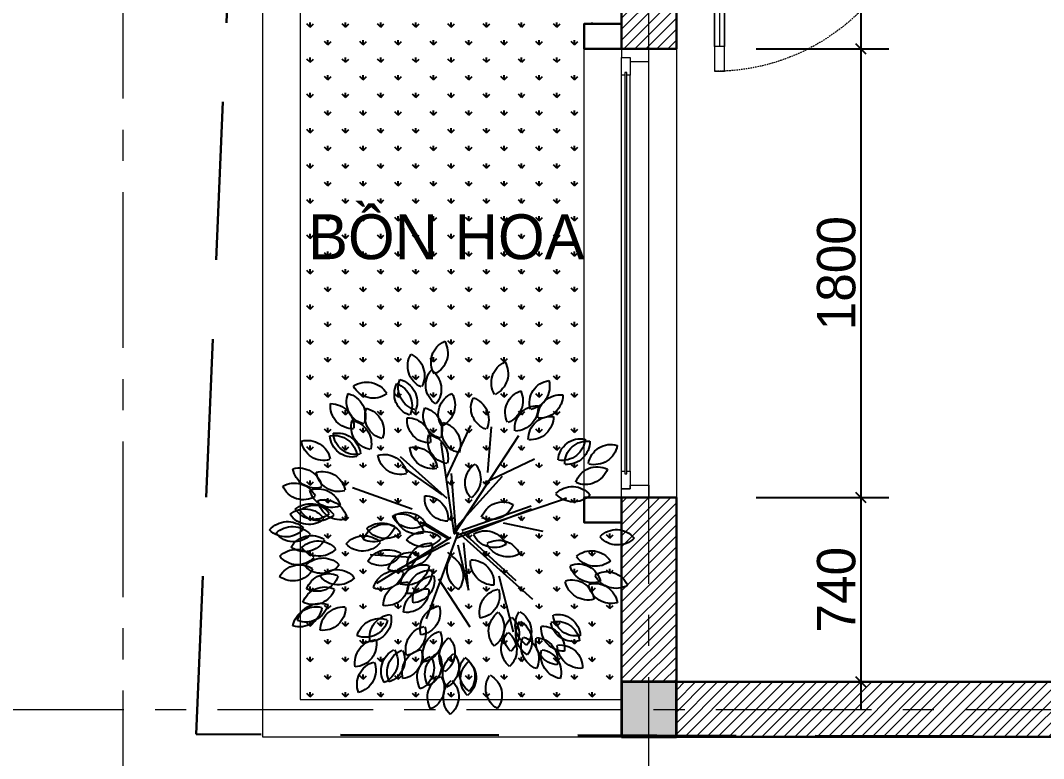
# Model space of a CAD drawing. Header units: millimetres. Extents: x 1832547 to 2001569, y -558009 to -417808.
# Drawn here: x 1886166 to 1890271, y -506013 to -503051 of the extents above; entities that cross this region are included whole.
import ezdxf
from ezdxf.enums import TextEntityAlignment as Align

# ---------------------------------------------------------------- set-up
doc = ezdxf.new("R2010")
doc.units = ezdxf.units.MM
doc.header["$MEASUREMENT"] = 0
doc.linetypes.add('CENTER', pattern=[2, 1.25, -0.25, 0.25, -0.25])
doc.linetypes.add('HIDDEN', pattern=[9.525, 6.35, -3.175])
doc.layers.get('0').update_dxf_attribs({"linetype": 'CONTINUOUS'})
doc.layers.get('DEFPOINTS').update_dxf_attribs({"linetype": 'CONTINUOUS'})
for name, color, linetype, lineweight in [('CA . CỬA', 251, 'CONTINUOUS', 5), ('CA. TUONG', 30, 'CONTINUOUS', 30), ('CA.cot', 2, 'CONTINUOUS', 35), ('CA.dim 08', 8, 'CONTINUOUS', 13), ('CA.TEXT', 7, 'CONTINUOUS', 15), ('CA.thay 145', 145, 'CONTINUOUS', 18), ('CA.tim 67', 67, 'CENTER', 9), ('CA.vat lieu 08', 8, 'CONTINUOUS', 5), ('NKB-Fur', 25, 'CONTINUOUS', 9)]:
    doc.layers.add(name, color=color, linetype=linetype, lineweight=lineweight)
doc.layers.add('CAY', color=94, linetype='CONTINUOUS')
doc.styles.get("Standard").update_dxf_attribs({"font": 'roman.shx'})
doc.styles.add('ZENI2', font='Vhavanb.ttf')
doc.dimstyles.new('CA 70', dxfattribs={"dimscale": 0.7, "dimtxt": 220, "dimasz": 60, "dimexe": 160, "dimexo": 0, "dimgap": 30, "dimtad": 1, "dimdec": 0, "dimrnd": 5, "dimzin": 0, "dimdsep": 46, "dimtxsty": 'Standard', "dimblk": 'ARCHTICK', "dimcen": 0.09, "dimdle": 160, "dimclrd": 256, "dimclre": 256, "dimclrt": 255, "dimadec": 0, "dimazin": 0, "dimtfac": 1, "dimtdec": 0, "dimtix": 1, "dimtmove": 2, "dimatfit": 3, "dimldrblk": 'DOT', "dimfxl": 600, "dimfxlon": 1, "dimtolj": 1, "dimtzin": 0, "dimarcsym": 0})
doc.dimstyles.new('CA 80', dxfattribs={"dimscale": 0.8, "dimtxt": 220, "dimasz": 60, "dimexe": 160, "dimexo": 0, "dimgap": 30, "dimtad": 1, "dimdec": 0, "dimrnd": 5, "dimzin": 0, "dimdsep": 46, "dimtxsty": 'Standard', "dimblk": 'ARCHTICK', "dimcen": 0.09, "dimdle": 160, "dimclrd": 256, "dimclre": 256, "dimclrt": 255, "dimadec": 0, "dimazin": 0, "dimtfac": 1, "dimtdec": 0, "dimtix": 1, "dimtmove": 2, "dimatfit": 3, "dimldrblk": 'DOT', "dimfxl": 600, "dimfxlon": 1, "dimtolj": 1, "dimtzin": 0, "dimarcsym": 0})

# ---------------------------------------------------------------- blocks, each defined once
blk = doc.blocks.new('_ArchTick')
at = {"color": 1, "linetype": 'ByBlock', "const_width": 0.15}
blk.add_lwpolyline([(-0.5, -0.5), (0.5, 0.5)], dxfattribs=at)
blk = doc.blocks.new('*D813')
at = {"layer": 'CA.dim 08', "lineweight": -2, "transparency": 16777216}
for p, q in [((1888578, -482120.7), (1888578, -482728.7)), ((1888688, -482120.7), (1888688, -482728.7)), ((1888578, -482600.7), (1888530, -482600.7)), ((1888578, -482600.7), (1888688, -482600.7)), ((1888688, -482600.7), (1888736, -482600.7))]:
    blk.add_line(p, q, dxfattribs=at)
at = {"layer": 'DEFPOINTS', "color": 0, "transparency": 16777216}
for p in [(1888578, -481684.7), (1888688, -481684.7), (1888688, -482600.7)]:
    blk.add_point(p, dxfattribs=at)
at = {"layer": 'CA.dim 08', "lineweight": -2, "transparency": 16777216, "xscale": 48, "yscale": 48, "zscale": 48}
blk.add_blockref('_ArchTick', (1888578, -482600.7), dxfattribs=at)
at = {"layer": 'CA.dim 08', "lineweight": -2, "transparency": 16777216, "xscale": 48, "yscale": 48, "zscale": 48, "rotation": 180}
blk.add_blockref('_ArchTick', (1888688, -482600.7), dxfattribs=at)
at = {"layer": 'CA.dim 08', "color": 255, "transparency": 16777216, "insert": (1888633, -482488.7), "char_height": 176, "attachment_point": 5}
blk.add_mtext('\\A1;110', dxfattribs=at)
blk = doc.blocks.new('_DOT')
at = {"color": 1, "linetype": 'ByBlock'}
blk.add_line((-0.5, 0), (-1, 0), dxfattribs=at)
at = {"color": 1, "linetype": 'ByBlock', "const_width": 0.5}
blk.add_lwpolyline([(-0.25, 0, 1), (0.25, 0, 1)], format="xyb", close=True, dxfattribs=at)
blk = doc.blocks.new('A$Ccce9e104')
at = {"layer": 'CA.vat lieu 08'}
h = blk.add_hatch(color=256, dxfattribs=at)
h.dxf.hatch_style = 1
h.paths.add_polyline_path([(220, 220), (220, 0), (0, 0), (0, 220)])
at = {"layer": 'CA.cot'}
blk.add_lwpolyline([(220, 220), (220, 0), (0, 0), (0, 220)], close=True, dxfattribs=at)
blk = doc.blocks.new('A$C4E926DCA')
at = {"layer": 'CAY', "color": 96, "true_color": 0x00750e}
for p, q in [((334.8, 347.6), (374.5, 563)), ((374.5, 563), (371.8, 551.7)), ((345.4, 438.3), (318.9, 510.1)), ((424.7, 411.9), (456.4, 513.9)), ((329.5, 347.6), (363.9, 495)), ((337.4, 343.8), (504, 491.2)), ((342.7, 359), (369.2, 495)), ((334.8, 355.2), (194.7, 472.3)), ((340.1, 359), (234.3, 445.9)), ((345.4, 343.8), (432.6, 449.6)), ((247.5, 415.6), (139.1, 427)), ((443.2, 423.2), (527.8, 442.1)), ((443.2, 343.8), (535.8, 404.3)), ((258.1, 302.3), (160.3, 347.6)), ((340.1, 351.4), (186.7, 268.3)), ((229, 355.2), (318.9, 359)), ((313.6, 347.6), (229, 355.2)), ((316.3, 347.6), (313.6, 347.6)), ((337.4, 347.6), (451.2, 355.2)), ((332.2, 336.3), (266.1, 185.1)), ((321.6, 328.7), (287.2, 230.5)), ((321.6, 332.5), (321.6, 328.7)), ((329.5, 332.5), (369.2, 283.4)), ((366.5, 290.9), (332.2, 332.5)), ((340.1, 343.8), (512, 343.8)), ((406.2, 340.1), (496.1, 264.5)), ((414.1, 332.5), (477.6, 264.5)), ((369.2, 283.4), (366.5, 290.9)), ((395.6, 272), (451.2, 166.2)), ((305.7, 256.9), (321.6, 181.4))]:
    blk.add_line(p, q, dxfattribs=at)
for centre, radius, start, end in [((316.7, 652.3), 44.2, 143.5101, 236.522), ((259.8, 641.7), 42.7, 322.1668, 59.9456), ((473, 630.3), 44.2, 108.5101, 201.522), ((420.3, 654.2), 42.7, 287.1668, 24.9456), ((236.1, 637.4), 44.2, 158.5101, 251.522), ((183.9, 612.3), 42.7, 337.1668, 74.9456), ((438.4, 608.3), 44.2, 118.5101, 211.522), ((382.3, 622.7), 42.7, 297.1668, 34.9456), ((209.1, 624.7), 44.2, 173.5101, 266.522), ((165.1, 587), 42.7, 352.1668, 89.9456), ((282.9, 604.9), 44.2, 148.5101, 241.522), ((227.1, 589.3), 42.7, 327.1668, 64.9456), ((480.8, 578.6), 44.2, 98.5101, 191.522), ((433, 611.3), 42.7, 277.1668, 14.9456), ((253, 595.1), 44.2, 168.5101, 261.522), ((205.9, 561.4), 42.7, 347.1668, 84.9456), ((409.1, 581.4), 44.2, 143.5101, 236.522), ((352.2, 570.8), 42.7, 322.1668, 59.9456), ((489.6, 571), 44.2, 103.5101, 196.522), ((439.1, 599.4), 42.7, 282.1668, 19.9456), ((221.9, 582.2), 44.2, 173.5101, 266.522), ((178, 544.5), 42.7, 352.1668, 89.9456), ((574.5, 540.7), 44.2, 98.5101, 191.522), ((526.7, 573.4), 42.7, 277.1668, 14.9456), ((536.8, 517.3), 44.2, 98.5101, 191.522), ((489, 550), 42.7, 277.1668, 14.9456), ((593.7, 518), 44.2, 83.5101, 176.522), ((556, 561.9), 42.7, 262.1668, 359.9456), ((59.6, 505), 42.7, 2.1668, 99.9456), ((96.3, 549.8), 44.2, 183.5101, 276.522), ((148.2, 544), 44.2, 173.5101, 266.522), ((104.3, 506.3), 42.7, 352.1668, 89.9456), ((117.4, 509.1), 42.7, 357.1668, 94.9456), ((157.9, 550.5), 44.2, 178.5101, 271.522), ((557.3, 490.7), 44.2, 93.5101, 186.522), ((512.6, 527.4), 42.7, 272.1668, 9.9456), ((57, 463.8), 42.7, 17.1668, 114.9456), ((80.9, 516.5), 44.2, 198.5101, 291.522), ((80.2, 460.3), 42.7, 12.1668, 109.9456), ((99.8, 476.5), 42.7, 7.1668, 104.9456), ((132.5, 524.3), 44.2, 188.5101, 281.522), ((574.5, 464.3), 44.2, 73.5101, 166.522), ((545, 514.1), 42.7, 252.1668, 349.9456), ((108.6, 510.7), 44.2, 193.5101, 286.522), ((629, 444), 44.2, 68.5101, 161.522), ((604, 496.2), 42.7, 247.1668, 344.9456), ((88.5, 425.9), 42.7, 27.1668, 124.9456), ((102.9, 481.9), 44.2, 208.5101, 301.522), ((122.5, 417.7), 42.7, 37.1668, 134.9456), ((127, 475.4), 44.2, 218.5101, 311.522), ((140.7, 419.2), 42.7, 37.1668, 134.9456), ((145.2, 476.9), 44.2, 218.5101, 311.522), ((324, 444.1), 44.2, 158.5101, 251.522), ((271.8, 419), 42.7, 337.1668, 74.9456), ((398.2, 423), 44.2, 118.5101, 211.522), ((342.1, 437.4), 42.7, 297.1668, 34.9456), ((110, 386.7), 42.7, 47.1668, 144.9456), ((140.4, 395.7), 42.7, 52.1668, 149.9456), ((129.7, 452.6), 44.2, 233.5101, 326.522), ((345.2, 421.4), 44.2, 158.5101, 251.522), ((293, 396.4), 42.7, 337.1668, 74.9456), ((562.6, 451.3), 42.7, 207.1668, 304.9456), ((548.2, 395.2), 44.2, 28.5101, 121.522), ((104.4, 444.3), 44.2, 228.5101, 321.522), ((156.3, 369.6), 42.7, 57.1668, 154.9456), ((216.3, 369.5), 42.7, 82.1668, 179.9456), ((178.6, 413.4), 44.2, 263.5101, 356.522), ((439.5, 364.2), 44.2, 58.5101, 151.522), ((30.1, 346.8), 42.7, 37.1668, 134.9456), ((140.7, 425.4), 44.2, 238.5101, 331.522), ((242.5, 362.3), 42.7, 7.1668, 104.9456), ((275.2, 410.1), 44.2, 188.5101, 281.522), ((424, 420), 42.7, 237.1668, 334.9456), ((34.6, 404.5), 44.2, 218.5101, 311.522), ((527.8, 390.4), 42.7, 202.1668, 299.9456), ((508.5, 335.7), 44.2, 23.5101, 116.522), ((584.5, 336.4), 44.2, 68.5101, 161.522), ((559.5, 388.6), 42.7, 247.1668, 344.9456), ((683.9, 336.9), 44.2, 68.5101, 161.522), ((658.9, 389.1), 42.7, 247.1668, 344.9456), ((262.8, 306.7), 42.7, 37.1668, 134.9456), ((512, 361.7), 42.7, 197.1668, 294.9456), ((488.1, 309), 44.2, 18.5101, 111.522), ((540.9, 305.4), 44.2, 23.5101, 116.522), ((618, 315), 44.2, 43.5101, 136.522), ((69.5, 303.3), 42.7, 52.1668, 149.9456), ((58.8, 360.2), 44.2, 233.5101, 326.522), ((72.3, 301.7), 42.7, 42.1668, 139.9456), ((71.7, 359.6), 44.2, 223.5101, 316.522), ((267.2, 364.5), 44.2, 218.5101, 311.522), ((405.9, 340.5), 42.7, 187.1668, 284.9456), ((373.2, 292.7), 44.2, 8.5101, 101.522), ((507.6, 327), 42.7, 177.1668, 274.9456), ((467.1, 285.6), 44.2, 358.5101, 91.522), ((560.1, 360), 42.7, 202.1668, 299.9456), ((617.4, 372.9), 42.7, 222.1668, 319.9456), ((648.2, 287.3), 44.2, 33.5101, 126.522), ((93.7, 274), 42.7, 62.1668, 159.9456), ((73.3, 328.2), 44.2, 243.5101, 336.522), ((121.9, 270.7), 42.7, 57.1668, 154.9456), ((364.3, 288.2), 42.7, 137.1668, 234.9456), ((306.6, 282.5), 44.2, 318.5101, 51.522), ((556.6, 328.7), 42.7, 187.1668, 284.9456), ((523.9, 280.9), 44.2, 8.5101, 101.522), ((600.3, 266.4), 44.2, 23.5101, 116.522), ((657.6, 344.4), 42.7, 212.1668, 309.9456), ((38.8, 265.9), 42.7, 52.1668, 149.9456), ((28.2, 322.8), 44.2, 233.5101, 326.522), ((106.3, 326.4), 44.2, 238.5101, 331.522), ((149.7, 249.5), 42.7, 77.1668, 174.9456), ((116, 296.5), 44.2, 258.5101, 351.522), ((201.1, 254), 42.7, 82.1668, 179.9456), ((163.4, 298), 44.2, 263.5101, 356.522), ((262.8, 251.9), 42.7, 87.1668, 184.9456), ((221.4, 292.4), 44.2, 268.5101, 1.522), ((280.8, 250.4), 42.7, 97.1668, 194.9456), ((233, 283.1), 44.2, 278.5101, 11.522), ((331.1, 258), 42.7, 97.1668, 194.9456), ((283.3, 290.7), 44.2, 278.5101, 11.522), ((401.7, 273.3), 42.7, 152.1668, 249.9456), ((347.5, 252.9), 44.2, 333.5101, 66.522), ((609.6, 312), 42.7, 207.1668, 304.9456), ((595.2, 255.9), 44.2, 28.5101, 121.522), ((619.6, 321), 42.7, 202.1668, 299.9456), ((58.5, 241.2), 42.7, 67.1668, 164.9456), ((33.5, 293.4), 44.2, 248.5101, 341.522), ((102.9, 242.7), 42.7, 67.1668, 164.9456), ((77.8, 294.9), 44.2, 248.5101, 341.522), ((246.4, 239.1), 42.7, 97.1668, 194.9456), ((198.7, 271.8), 44.2, 278.5101, 11.522), ((297.5, 247.5), 42.7, 107.1668, 204.9456), ((244.8, 271.4), 44.2, 288.5101, 21.522), ((326.1, 231.8), 42.7, 112.1668, 209.9456), ((271.5, 251), 44.2, 293.5101, 26.522), ((390.1, 280.5), 42.7, 172.1668, 269.9456), ((346.1, 242.8), 44.2, 353.5101, 86.522), ((505.5, 265.3), 42.7, 172.1668, 269.9456), ((461.6, 227.6), 44.2, 353.5101, 86.522), ((98.8, 227.4), 42.7, 67.1668, 164.9456), ((73.8, 279.6), 44.2, 248.5101, 341.522), ((124.2, 208.7), 42.7, 82.1668, 179.9456), ((166.7, 221.5), 42.7, 82.1668, 179.9456), ((129, 265.5), 44.2, 263.5101, 356.522), ((655.5, 235.5), 42.7, 152.1668, 249.9456), ((601.3, 215.1), 44.2, 333.5101, 66.522), ((86.5, 252.6), 44.2, 263.5101, 356.522), ((264.4, 202.9), 42.7, 97.1668, 194.9456), ((216.7, 235.6), 44.2, 278.5101, 11.522), ((295.8, 199.4), 42.7, 112.1668, 209.9456), ((241.2, 218.6), 44.2, 293.5101, 26.522), ((340.4, 205), 42.7, 127.1668, 224.9456), ((282.6, 209.4), 44.2, 308.5101, 41.522), ((387.1, 197), 42.7, 117.1668, 214.9456), ((389.9, 220.5), 42.7, 147.1668, 244.9456), ((331, 211.3), 44.2, 298.5101, 31.522), ((334.1, 204.9), 44.2, 328.5101, 61.522), ((574.8, 251.1), 42.7, 202.1668, 299.9456), ((555.6, 196.4), 44.2, 23.5101, 116.522), ((121.3, 174.9), 42.7, 72.1668, 169.9456), ((91.8, 224.8), 44.2, 253.5101, 346.522), ((535.2, 169.7), 44.2, 18.5101, 111.522), ((120.7, 161.6), 42.7, 67.1668, 164.9456), ((95.7, 213.8), 44.2, 248.5101, 341.522), ((202, 160.9), 42.7, 87.1668, 184.9456), ((160.7, 201.4), 44.2, 268.5101, 1.522), ((210.9, 156.3), 42.7, 112.1668, 209.9456), ((156.3, 175.5), 44.2, 293.5101, 26.522), ((372.8, 174.2), 42.7, 137.1668, 234.9456), ((315.2, 168.6), 44.2, 318.5101, 51.522), ((559.1, 222.4), 42.7, 197.1668, 294.9456), ((607.2, 220.7), 42.7, 202.1668, 299.9456), ((588, 166.1), 44.2, 23.5101, 116.522), ((551.1, 180.7), 42.7, 177.1668, 274.9456), ((510.6, 139.4), 44.2, 358.5101, 91.522), ((554.7, 187.7), 42.7, 177.1668, 274.9456), ((514.2, 146.3), 44.2, 358.5101, 91.522), ((603.7, 189.4), 42.7, 187.1668, 284.9456), ((571, 141.6), 44.2, 8.5101, 101.522), ((110.3, 118.1), 42.7, 77.1668, 174.9456), ((76.6, 165.2), 44.2, 258.5101, 351.522), ((158.9, 126.4), 42.7, 87.1668, 184.9456), ((117.5, 166.9), 44.2, 268.5101, 1.522), ((316.3, 119.1), 42.7, 142.1668, 239.9456), ((259.4, 108.4), 44.2, 323.5101, 56.522), ((437.1, 141.2), 42.7, 172.1668, 269.9456), ((393.2, 103.5), 44.2, 353.5101, 86.522), ((462.5, 128.4), 42.7, 167.1668, 264.9456), ((415.4, 94.7), 44.2, 348.5101, 81.522), ((490.4, 145.4), 42.7, 172.1668, 269.9456), ((446.5, 107.7), 44.2, 353.5101, 86.522), ((235.4, 78.5), 42.7, 97.1668, 194.9456), ((187.7, 111.2), 44.2, 278.5101, 11.522), ((342.3, 91.3), 42.7, 137.1668, 234.9456), ((284.7, 85.6), 44.2, 318.5101, 51.522), ((374.9, 92), 42.7, 142.1668, 239.9456), ((318, 81.3), 44.2, 323.5101, 56.522), ((441.3, 100.6), 42.7, 147.1668, 244.9456), ((385.5, 85), 44.2, 328.5101, 61.522), ((552.6, 126), 42.7, 172.1668, 269.9456), ((508.6, 88.3), 44.2, 353.5101, 86.522), ((286.1, 67.2), 42.7, 117.1668, 214.9456), ((230, 81.6), 44.2, 298.5101, 31.522), ((310, 77.7), 42.7, 117.1668, 214.9456), ((253.9, 92.1), 44.2, 298.5101, 31.522), ((387.4, 65.7), 42.7, 127.1668, 224.9456), ((329.7, 70.1), 44.2, 308.5101, 41.522), ((436.9, 81.2), 42.7, 147.1668, 244.9456), ((381.2, 65.6), 44.2, 328.5101, 61.522), ((445.1, 92.3), 42.7, 147.1668, 244.9456), ((389.4, 76.7), 44.2, 328.5101, 61.522), ((503.3, 102.9), 42.7, 172.1668, 269.9456), ((459.3, 65.2), 44.2, 353.5101, 86.522), ((255.5, 48.7), 42.7, 112.1668, 209.9456), ((200.9, 67.9), 44.2, 293.5101, 26.522), ((484.6, 77.5), 42.7, 157.1668, 254.9456), ((432.4, 52.5), 44.2, 338.5101, 71.522), ((248.2, 35.7), 42.7, 107.1668, 204.9456), ((195.5, 59.6), 44.2, 288.5101, 21.522), ((335.9, 36.1), 42.7, 127.1668, 224.9456), ((278.2, 40.6), 44.2, 308.5101, 41.522), ((364.8, 48.7), 42.7, 142.1668, 239.9456), ((307.9, 38.1), 44.2, 323.5101, 56.522), ((408.6, 48.2), 42.7, 142.1668, 239.9456), ((351.7, 37.5), 44.2, 323.5101, 56.522), ((419.9, 34.9), 42.7, 137.1668, 234.9456), ((362.2, 29.3), 44.2, 318.5101, 51.522)]:
    blk.add_arc(centre, radius, start, end, dxfattribs=at)
blk = doc.blocks.new('*U88')
blk.add_line((100, -70), (730, -70))
for points in [[(-110, 0), (-110, -60), (-40, -60), (-40, -50), (0, -50), (0, 0)], [(0, -50), (830, -50), (830, -90), (0, -90)], [(100, -50), (100, -90), (730, -90), (730, -50)], [(-110, -930), (-110, -870), (-40, -870), (-40, -880), (0, -880), (0, -930)]]:
    blk.add_lwpolyline(points, close=True)
at = {"linetype": 'HIDDEN'}
blk.add_arc((0, -50), 830, 270, 360, dxfattribs=at)
blk = doc.blocks.new('*U85')
for p, q in [((-30, 50), (-30, 1749.9)), ((45, 105), (45, 1694.9)), ((80, 105), (80, 1694.9))]:
    blk.add_line(p, q)
for points in [[(45, 1749.9), (-30, 1749.9), (-30, 1799.9), (80, 1799.9), (80, 1764.9), (45, 1764.9)], [(45, 1764.9), (45, 1694.9), (58.5, 1694.9), (58.5, 1704.9), (66.5, 1704.9), (66.5, 1694.9), (80, 1694.9), (80, 1764.9)], [(58.5, 95), (58.5, 105), (45, 105), (45, 35), (80, 35), (80, 105), (66.5, 105), (66.5, 95)], [(45, 50), (-30, 50), (-30, 0), (80, 0), (80, 35), (45, 35)]]:
    blk.add_lwpolyline(points, close=True)
at = {"color": 8}
blk.add_lwpolyline([(66.5, 95), (58.5, 95), (58.5, 1704.9), (66.5, 1704.9)], close=True, dxfattribs=at)
blk = doc.blocks.new('*D293')
at = {"layer": 'CA.dim 08', "lineweight": -2, "transparency": 16777216}
for p, q in [((1889538.1, -502203.3), (1889538.1, -503277.4)), ((1889118.1, -502315.3), (1889650.1, -502315.3)), ((1889118.1, -503165.4), (1889650.1, -503165.4))]:
    blk.add_line(p, q, dxfattribs=at)
at = {"layer": 'DEFPOINTS', "color": 0, "transparency": 16777216}
for p in [(1888795.9, -502315.3), (1888798, -503165.4), (1889538.1, -503165.4)]:
    blk.add_point(p, dxfattribs=at)
at = {"layer": 'CA.dim 08', "lineweight": -2, "transparency": 16777216, "xscale": 42, "yscale": 42, "zscale": 42}
for p, rotation in [((1889538.1, -502315.3), 90), ((1889538.1, -503165.4), 270)]:
    blk.add_blockref('_ArchTick', p, dxfattribs=dict(at, rotation=rotation))
at = {"layer": 'CA.dim 08', "color": 255, "transparency": 16777216, "insert": (1889440.1, -502740.3), "char_height": 154, "attachment_point": 5, "rotation": 90}
blk.add_mtext('\\A1;850', dxfattribs=at)
blk = doc.blocks.new('*D294')
at = {"layer": 'CA.dim 08', "lineweight": -2, "transparency": 16777216}
for p, q in [((1889538.1, -503053.4), (1889538.1, -505077.3)), ((1889118.1, -503165.4), (1889650.1, -503165.4)), ((1889118.1, -504965.3), (1889650.1, -504965.3))]:
    blk.add_line(p, q, dxfattribs=at)
at = {"layer": 'DEFPOINTS', "color": 0, "transparency": 16777216}
for p in [(1888798, -503165.4), (1888798, -504965.3), (1889538.1, -504965.3)]:
    blk.add_point(p, dxfattribs=at)
at = {"layer": 'CA.dim 08', "lineweight": -2, "transparency": 16777216, "xscale": 42, "yscale": 42, "zscale": 42}
for p, rotation in [((1889538.1, -503165.4), 90), ((1889538.1, -504965.3), 270)]:
    blk.add_blockref('_ArchTick', p, dxfattribs=dict(at, rotation=rotation))
at = {"layer": 'CA.dim 08', "color": 255, "transparency": 16777216, "insert": (1889440.1, -504065.3), "char_height": 154, "attachment_point": 5, "rotation": 90}
blk.add_mtext('\\A1;1800', dxfattribs=at)
blk = doc.blocks.new('*D295')
at = {"layer": 'CA.dim 08', "lineweight": -2, "transparency": 16777216}
for p, q in [((1889538.1, -504853.3), (1889538.1, -505817.3)), ((1889118.1, -504965.3), (1889650.1, -504965.3)), ((1889118.1, -505705.3), (1889650.1, -505705.3))]:
    blk.add_line(p, q, dxfattribs=at)
at = {"layer": 'DEFPOINTS', "color": 0, "transparency": 16777216}
for p in [(1888798, -504965.3), (1888798, -505705.3), (1889538.1, -505705.3)]:
    blk.add_point(p, dxfattribs=at)
at = {"layer": 'CA.dim 08', "lineweight": -2, "transparency": 16777216, "xscale": 42, "yscale": 42, "zscale": 42}
for p, rotation in [((1889538.1, -504965.3), 90), ((1889538.1, -505705.3), 270)]:
    blk.add_blockref('_ArchTick', p, dxfattribs=dict(at, rotation=rotation))
at = {"layer": 'CA.dim 08', "color": 255, "transparency": 16777216, "insert": (1889440.1, -505335.3), "char_height": 154, "attachment_point": 5, "rotation": 90}
blk.add_mtext('\\A1;740', dxfattribs=at)
blk = doc.blocks.new('ƯT5T45')
at = {"layer": 'CA.vat lieu 08'}
h = blk.add_hatch(dxfattribs=at)
h.set_pattern_fill('ANSI31', color=256, scale=250)
h.set_pattern_definition([(45, (1289.156, 0), (-22.0970869, 22.0970869), [])])
h.paths.add_polyline_path([(1889928, -465984.7), (1888578, -465984.7), (1888578, -470864.7), (1888798, -470864.7), (1888798, -466204.7), (1889928, -466204.7)])
h.paths.add_polyline_path([(1898138.1, -465984.7), (1894798.1, -465984.7), (1894798.1, -466204.7), (1895778.1, -466204.7), (1895778.1, -466656.7), (1895888.1, -466656.7), (1895888.1, -466204.7), (1898138.1, -466204.7)])
h.paths.add_polyline_path([(1899058.1, -467404.7), (1898358.1, -467404.7), (1898358.1, -467138.1), (1898248.1, -467138.1), (1898248.1, -467404.7), (1894578.1, -467404.7), (1894578.1, -469924.7), (1894688.1, -469924.7), (1894688.1, -467514.9), (1899058.1, -467514.9)])
h.paths.add_polyline_path([(1898358.1, -466204.7), (1898248.1, -466204.7), (1898248.1, -466438.4), (1898358.1, -466438.4)])
h.paths.add_polyline_path([(1899058.1, -468224.4), (1898838.1, -468224.4), (1898838.1, -469714.2), (1899058.1, -469714.2)], flags=17)
h.paths.add_polyline_path([(1899058.1, -470313.9), (1898838.1, -470313.9), (1898838.1, -470864.7), (1899058.1, -470864.7)])
h.paths.add_polyline_path([(1898838.1, -470974.7), (1894798.1, -470974.7), (1894798.1, -471084.7), (1898137.7, -471084.7), (1898137.7, -471684.9), (1898357.4, -471684.9), (1898357.4, -471584.7), (1898358.1, -471084.7), (1898838.1, -471084.7)])
h.paths.add_polyline_path([(1898357.4, -473524.6), (1898138.1, -473524.6), (1898138.1, -474124.7), (1898357.4, -474124.7)])
h.paths.add_polyline_path([(1898138.1, -474124.7), (1896847.9, -474124.7), (1896847.9, -474344.7), (1898138.1, -474344.7)])
h.paths.add_polyline_path([(1895248.1, -474124.7), (1894798.1, -474124.7), (1894798.1, -474344.7), (1895248.1, -474344.7)])
h.paths.add_polyline_path([(1894798.1, -475144.4), (1894578.1, -475144.4), (1894578.1, -477164.7), (1894798.1, -477164.7)])
h.paths.add_polyline_path([(1894578.1, -478074.7), (1889830.8, -478074.7), (1889830.8, -478184.7), (1894578.1, -478184.7)])
h.paths.add_polyline_path([(1888795.9, -477054.7), (1888578.4, -477054.9), (1888578.4, -477154.6), (1888578, -477964.7), (1888795.9, -477964.7)])
h.paths.add_polyline_path([(1888798, -478184.7), (1888578, -478184.7), (1888578, -478924.7), (1888798, -478924.7)])
h.paths.add_polyline_path([(1888798, -480724.6), (1888577.9, -480724.6), (1888577.9, -481464.7), (1888798, -481464.7)])
h.paths.add_polyline_path([(1894578.1, -481464.7), (1893178.1, -481464.7), (1893178.1, -479284.6), (1893068.1, -479284.6), (1893068.1, -481464.7), (1888798, -481464.7), (1888798, -481684.7), (1894578.1, -481684.7)])
h.paths.add_polyline_path([(1894798.1, -480284.7), (1894578.1, -480284.7), (1894578.1, -481464.7), (1894798.1, -481464.7)])
h.paths.add_polyline_path([(1894798.1, -479284.6), (1894578.1, -479284.6), (1894578.1, -479584.3), (1894798.1, -479584.3)])
h.paths.add_polyline_path([(1894578.1, -479284.6), (1893928.1, -479284.6), (1893928.1, -479394.6), (1894578.1, -479394.6)])
at = {"layer": 'CAY', "ltscale": 100}
h = blk.add_hatch(dxfattribs=at)
h.set_pattern_fill('GRASS', color=256, scale=100, pattern_type=2)
h.set_pattern_definition([(90, (1887752.96, -479884.684), (-70.7107, 70.7107), [18.75, -122.6714]), (45, (1887752.96, -479884.68), (-70.7107, 70.7107), [18.75, -81.25]), (135, (1887752.96, -479884.68), (-70.7107, -70.7107), [18.75, -81.25])])
h.paths.add_polyline_path([(1888427.9, -478924.7), (1888427.9, -478824.7), (1888578, -478824.7), (1888578, -478234.7), (1887288, -478234.7), (1887288, -481534.7), (1888578, -481534.7), (1888578, -480824.6), (1888427.9, -480824.6), (1888427.9, -480724.6)])
at = {"color": 12, "linetype": 'HIDDEN', "ltscale": 100, "true_color": 0xc20013}
blk.add_lwpolyline([(1891185.5, -461351.6), (1894333.3, -462708.1), (1900609.2, -465437), (1901812.3, -465960.1), (1899116.1, -474208.4), (1896657.5, -481699.9), (1886871.6, -481674.8), (1887136.8, -475409), (1882953.7, -475534.1), (1882856.2, -475529.4)], dxfattribs=at)
at = {"layer": 'CA. TUONG'}
for points in [[(1888578, -478924.7), (1888798, -478924.7), (1888798, -478184.7), (1888578, -478184.7)], [(1888427.9, -478924.7), (1888427.9, -478824.7), (1888577.9, -478824.7), (1888577.9, -478924.7)], [(1888427.9, -480724.6), (1888427.9, -480824.6), (1888577.9, -480824.6), (1888577.9, -480724.6)], [(1888577.9, -480724.6), (1888798, -480724.6), (1888798, -481464.7), (1888577.9, -481464.7)]]:
    blk.add_lwpolyline(points, close=True, dxfattribs=at)
blk.add_lwpolyline([(1893178.1, -481464.7), (1894578.1, -481464.7), (1894578.1, -481684.7), (1888798, -481684.7), (1888798, -481464.7), (1893068.1, -481464.7)], dxfattribs=at)
at = {"layer": 'CA.thay 145'}
blk.add_line((1888427.9, -478924.7), (1888577.9, -478924.7), dxfattribs=at)
for points in [[(1882856.2, -475254.7), (1887288, -475254.7), (1887288, -481534.7), (1888578, -481534.7)], [(1882856.2, -475404.7), (1887138, -475404.7), (1887138, -481684.7), (1888578, -481684.7)], [(1888502.9, -478924.7), (1888798, -478924.7)], [(1888798, -478924.7), (1888798, -480724.6)]]:
    blk.add_lwpolyline(points, dxfattribs=at)
at = {"layer": 'CA.tim 67', "ltscale": 500}
for p, q in [((1888688, -483070.4), (1888688, -462864)), ((1886578, -483124.4), (1886578, -462917.9)), ((1877956.3, -481574.7), (1906135.3, -481574.7))]:
    blk.add_line(p, q, dxfattribs=at)
at = {"layer": 'CA.vat lieu 08'}
blk.add_line((1888427.9, -480724.6), (1888427.9, -478924.7), dxfattribs=at)
at = {"layer": 'CA . CỬA', "xscale": -1}
blk.add_blockref('*U85', (1888657.9, -480724.6), dxfattribs=at)
at = {"layer": 'CA.cot', "xscale": -1, "rotation": 90}
blk.add_blockref('A$Ccce9e104', (1888798, -481464.7), dxfattribs=at)
at = {"layer": 'CAY', "xscale": -2.12625, "yscale": 2.12625, "zscale": 2.12625, "rotation": 278.2400984762577}
blk.add_blockref('A$C4E926DCA', (1887286.4, -481686.4), dxfattribs=at)
at = {"layer": 'NKB-Fur', "xscale": -1, "rotation": 90}
blk.add_blockref('*U88', (1888900.8, -478184.7), dxfattribs=at)
at = {"layer": 'CA.dim 08'}
dim = blk.add_linear_dim(base=(1888688, -482600.7), p1=(1888578, -481684.7), p2=(1888688, -481684.7), dimstyle='CA 80', dxfattribs=at)
dim.commit()
dim.dimension.update_dxf_attribs({"geometry": '*D813', "text_midpoint": (1888633, -482488.7)})

msp = doc.modelspace()

# ---------------------------------------------------------------- block references
at = {"layer": 'CA. TUONG'}
msp.add_blockref('ƯT5T45', (0, -24240.6), dxfattribs=at)

# ---------------------------------------------------------------- texts
at = {"layer": 'CA.TEXT', "style": 'ZENI2'}
msp.add_text('bån hoa', height=180, dxfattribs=at).set_placement((1887874.9, -504009.1), align=Align.CENTER)

# ---------------------------------------------------------------- dimensions: what is measured, and where the dimension line sits
at = {"layer": 'CA.dim 08'}
for base, p1, p2, picture, middle in [((1889538.1, -503165.4), (1888795.9, -502315.3), (1888798, -503165.4), '*D293', (1889440.1, -502740.3)), ((1889538.1, -504965.3), (1888798, -503165.4), (1888798, -504965.3), '*D294', (1889440.1, -504065.3)), ((1889538.1, -505705.3), (1888798, -504965.3), (1888798, -505705.3), '*D295', (1889440.1, -505335.3))]:
    dim = msp.add_linear_dim(base=base, p1=p1, p2=p2, angle=90, dimstyle='CA 70', dxfattribs=at)
    dim.commit()
    dim.dimension.update_dxf_attribs({"geometry": picture, "text_midpoint": middle})

doc.saveas('drawing.dxf')
